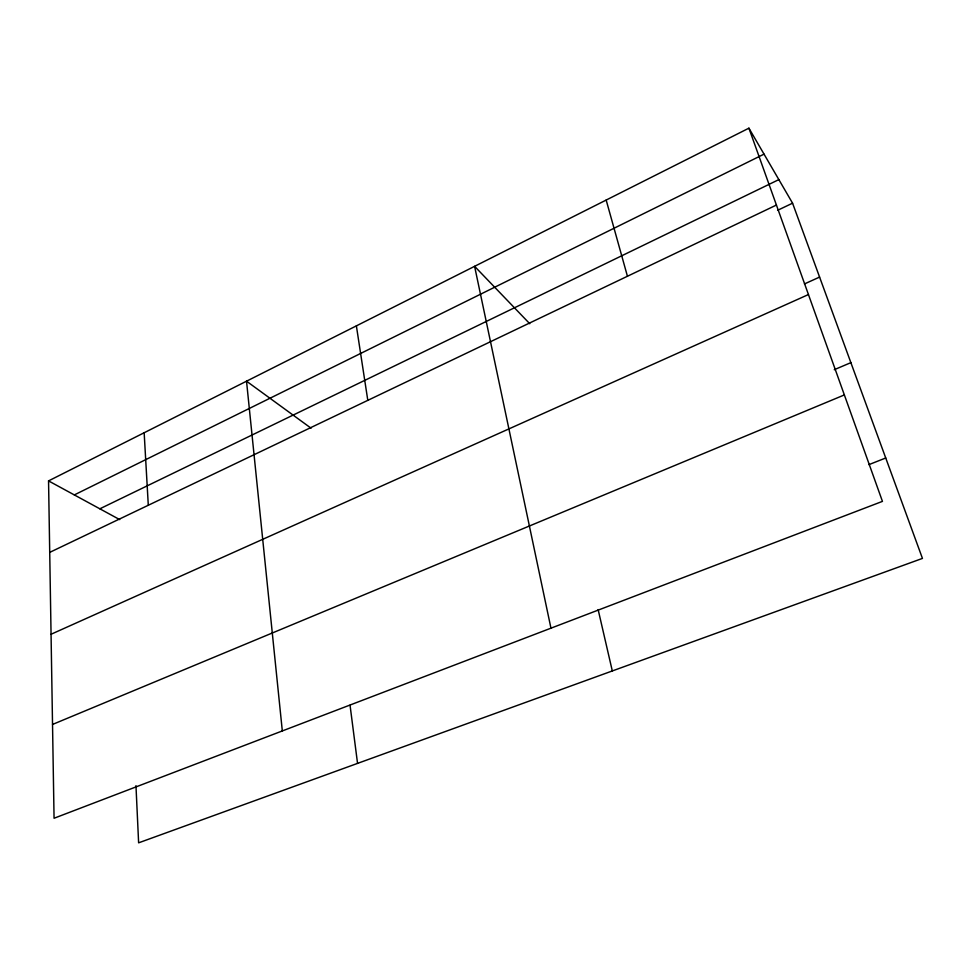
<?xml version="1.0" encoding="UTF-8"?>
<svg xmlns="http://www.w3.org/2000/svg" width="971" height="971" viewBox="0 0 971 971"><rect width="100%" height="100%" fill="white"/><g stroke="black" fill="none" stroke-linecap="round" stroke-linejoin="round"><path stroke-width="1.46" d="M748.92 128.172L882.445 501.376L54.06 818.25L48.55 480.9L748.92 128.172L792.567 203.182L922.45 558.41L138.622 842.828L135.964 785.66M74.318 494.919L764.031 154.146M99.843 508.804L778.851 179.611M49.715 552.378L776.424 205.051M777.589 210.319L792.567 203.182M804.449 283.933L819.585 277.087M51.062 634.257L808.442 294.553M834.247 369.708L850.875 362.644M52.531 724.451L844.357 394.93M868.924 464.624L885.734 457.996M48.55 480.9L119.7 519.606M311.072 428.187L246.525 381.19L282.318 730.932M529.753 323.719L474.601 266.333L550.958 628.176M606.171 200.062L627.436 276.262M598.136 609.594L612.313 670.949M356.381 325.868L367.803 400.343M350.046 705.189L357.546 763.388M144.157 432.75L148.296 505.26"/></g></svg>
